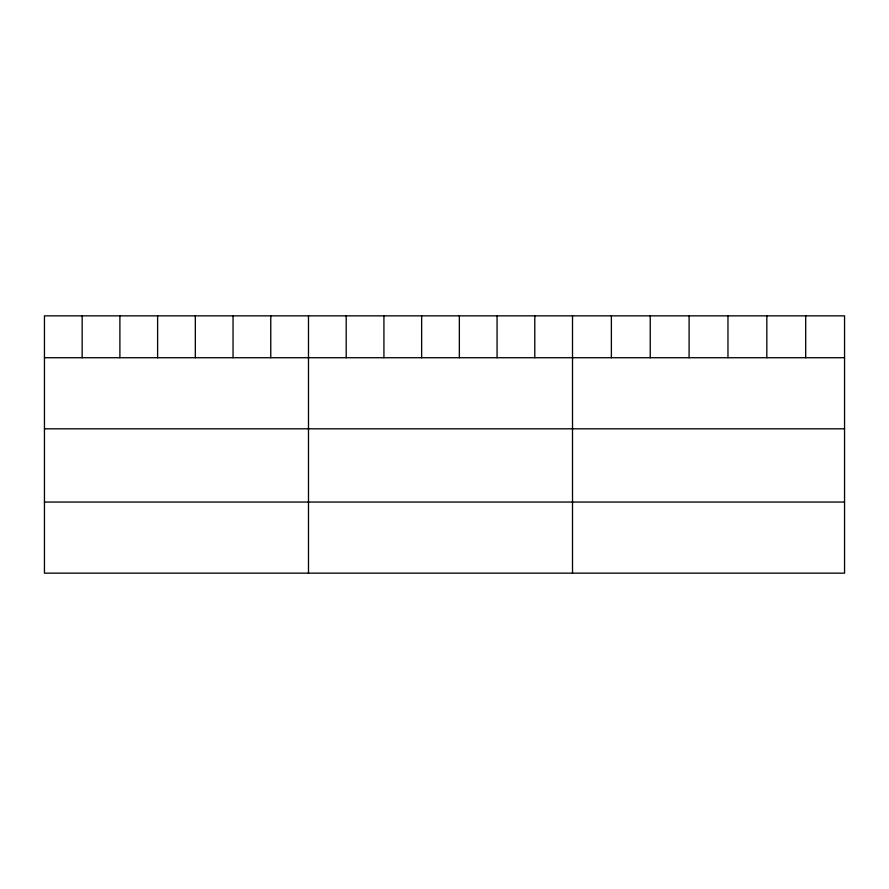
<?xml version="1.0" encoding="UTF-8"?>
<svg xmlns="http://www.w3.org/2000/svg" width="889" height="889" viewBox="0 0 889 889"><rect width="100%" height="100%" fill="white"/><g stroke="black" fill="none" stroke-linecap="round" stroke-linejoin="round"><path stroke-width="1.33" d="M844.55 357.722L844.55 573.149L44.45 573.149L44.45 315.851L844.55 315.851L844.55 357.722L44.45 357.722M44.45 428.809L844.55 428.809M44.45 502.052L844.55 502.052M805.69 315.851L805.69 357.722M766.829 315.851L766.829 357.722M727.969 315.851L727.969 357.722M689.097 315.851L689.097 357.722M650.237 315.851L650.237 357.722M611.376 315.851L611.376 357.722M572.516 315.851L572.516 573.149M534.8 315.851L534.8 357.722M497.073 315.851L497.073 357.722M459.357 315.851L459.357 357.722M421.642 315.851L421.642 357.722M383.926 315.851L383.926 357.722M346.199 315.851L346.199 357.722M308.483 315.851L308.483 573.149M270.767 315.851L270.767 357.722M233.04 315.851L233.04 357.722M195.324 315.851L195.324 357.722M157.609 315.851L157.609 357.722M119.893 315.851L119.893 357.722M82.166 315.851L82.166 357.722"/></g></svg>
